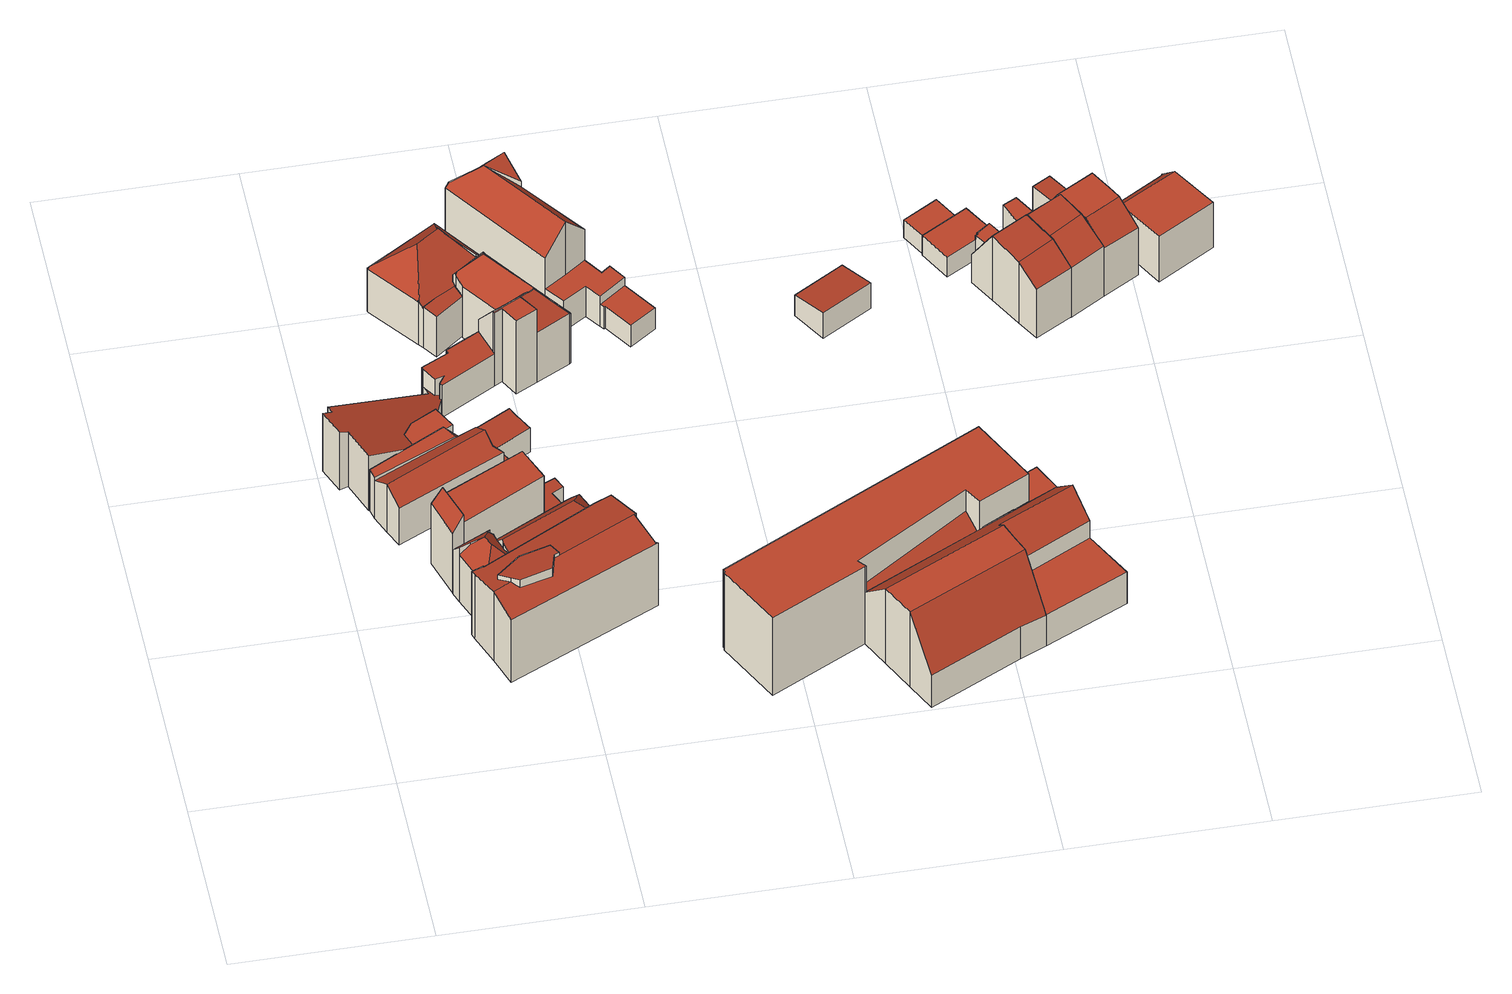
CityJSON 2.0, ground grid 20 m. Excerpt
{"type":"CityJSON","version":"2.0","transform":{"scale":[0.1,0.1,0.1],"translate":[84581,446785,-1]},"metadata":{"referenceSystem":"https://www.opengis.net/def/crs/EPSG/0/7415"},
"CityObjects":{
"building1":{"type":"Building","attributes":{"b3_bag_bag_overlap":0,"b3_bouwlagen":2,"b3_dak_type":"slanted","b3_h_dak_50p":5.91,"b3_h_dak_70p":6.2,"b3_h_dak_max":7.05,"b3_h_dak_min":2.34,"b3_h_maaiveld":0.254,"b3_kas_warenhuis":false,"b3_mutatie_ahn3_ahn4":false,"b3_opp_buitenmuur":102.52,"b3_opp_dak_plat":12.49,"b3_opp_dak_schuin":82.83,"b3_opp_grond":81.66,"b3_opp_scheidingsmuur":115.98,"b3_reconstructie_onvolledig":false,"b3_rmse_lod12":1.46,"b3_rmse_lod13":1.46,"b3_rmse_lod22":0.135,"b3_val3dity_lod12":"[]","b3_val3dity_lod13":"[]","b3_val3dity_lod22":"[]","b3_volume_lod12":483.84,"b3_volume_lod13":483.84,"b3_volume_lod22":421.32,"geconstateerd":false,"oorspronkelijkbouwjaar":1905,"status":"Pand in gebruik"},"children":["building1-1"]},
"building1-1":{"type":"BuildingPart","parents":["building1"],"geometry":[{"type":"Solid","lod":"2.2","boundaries":[[[[0,1,2,3,4,5,6,7,8,9,10,11,12,13]],[[14,15,16,17]],[[18,13,12,19]],[[20,5,4,21]],[[22,6,5,20]],[[23,7,6,22,24]],[[19,12,11,25]],[[26,1,0,27]],[[28,2,1,26]],[[25,11,10,29]],[[29,10,9,30]],[[31,8,7,23]],[[24,22,32,33]],[[33,32,34]],[[21,4,3,35,36]],[[35,3,2,28]],[[37,38,39]],[[30,9,8,31]],[[40,41,42,43]],[[17,16,41,40]],[[44,45,15,14]],[[36,35,45,44]],[[27,0,13,18]],[[43,42,38,37]],[[24,33,31,23]],[[20,14,17,34,32,22]],[[34,37,39,30,31,33]],[[38,42,41,16,15,45,35,28,26,27,18,19,25,29,30,39]],[[43,37,34,17,40]],[[14,20,21,36,44]]]],"semantics":{"surfaces":[{"type":"GroundSurface"},{"type":"WallSurface","on_footprint_edge":false},{"type":"WallSurface","on_footprint_edge":true},{"type":"RoofSurface"}],"values":[[0,1,2,2,2,2,2,2,2,2,2,2,1,1,2,2,1,2,1,1,1,1,2,1,3,3,3,3,3,3]]}}]},
"building2":{"type":"Building","attributes":{"b3_bag_bag_overlap":0,"b3_bouwlagen":3,"b3_dak_type":"slanted","b3_h_dak_50p":9,"b3_h_dak_70p":9.03,"b3_h_dak_max":10.07,"b3_h_dak_min":2.94,"b3_h_maaiveld":0.3,"b3_kas_warenhuis":false,"b3_mutatie_ahn3_ahn4":false,"b3_opp_buitenmuur":143.12,"b3_opp_dak_plat":37.81,"b3_opp_dak_schuin":21.21,"b3_opp_grond":55.33,"b3_opp_scheidingsmuur":138.91,"b3_reconstructie_onvolledig":false,"b3_rmse_lod12":2.18,"b3_rmse_lod13":0.352,"b3_rmse_lod22":0.254,"b3_val3dity_lod12":"[]","b3_val3dity_lod13":"[]","b3_val3dity_lod22":"[]","b3_volume_lod12":482.99,"b3_volume_lod13":412.65,"b3_volume_lod22":412.51,"geconstateerd":false,"oorspronkelijkbouwjaar":1885,"status":"Pand in gebruik"},"children":["building2-1"]},
"building2-1":{"type":"BuildingPart","parents":["building2"],"geometry":[{"type":"Solid","lod":"2.2","boundaries":[[[[46,47,48,49,50,51,52,53,54,55]],[[56,55,54,57]],[[58,53,52,59]],[[59,52,51,60]],[[61,56,62,63]],[[64,48,47,65]],[[57,54,53,58]],[[60,51,50,62]],[[66,67,49,48,64]],[[68,69,67,66]],[[65,47,46,69,68]],[[63,62,50,49,67]],[[69,46,55,56,61]],[[60,62,56,57,58,59]],[[65,68,66,64]],[[69,61,63,67]]]],"semantics":{"surfaces":[{"type":"GroundSurface"},{"type":"WallSurface","on_footprint_edge":true},{"type":"WallSurface","on_footprint_edge":false},{"type":"RoofSurface"}],"values":[[0,1,1,1,2,1,1,1,1,2,1,1,1,3,3,3]]}}]},
"building3":{"type":"Building","attributes":{"b3_bag_bag_overlap":0,"b3_bouwlagen":2,"b3_dak_type":"slanted","b3_h_dak_50p":6.64,"b3_h_dak_70p":7.11,"b3_h_dak_max":9.02,"b3_h_dak_min":4.17,"b3_h_maaiveld":0.231,"b3_kas_warenhuis":false,"b3_mutatie_ahn3_ahn4":false,"b3_opp_buitenmuur":73.47,"b3_opp_dak_plat":0,"b3_opp_dak_schuin":120.53,"b3_opp_grond":76.97,"b3_opp_scheidingsmuur":131.72,"b3_reconstructie_onvolledig":false,"b3_rmse_lod12":1.16,"b3_rmse_lod13":1.16,"b3_rmse_lod22":0.0476,"b3_val3dity_lod12":"[]","b3_val3dity_lod13":"[]","b3_val3dity_lod22":"[]","b3_volume_lod12":525.61,"b3_volume_lod13":525.61,"b3_volume_lod22":475.5,"geconstateerd":false,"oorspronkelijkbouwjaar":1675,"status":"Pand in gebruik"},"children":["building3-1"]},
"building3-1":{"type":"BuildingPart","parents":["building3"],"geometry":[{"type":"Solid","lod":"2.2","boundaries":[[[[70,71,72,73,74,75,76,77,78,79,80,81,82]],[[83,79,78,84]],[[85,86,87]],[[88,89,87]],[[90,80,79,83]],[[84,78,77,91]],[[92,82,81,93]],[[93,81,80,90]],[[94,72,71,95]],[[96,94,97]],[[98,73,72,94,96]],[[95,99,100]],[[101,102,103]],[[104,105,103]],[[89,88,102,101]],[[86,85,106,107]],[[91,77,76,108]],[[109,108,76,75,110]],[[107,106,108,109]],[[110,75,74,111,112]],[[111,74,73,98]],[[112,111,113,114]],[[114,113,115]],[[99,95,71,70,105,104]],[[105,70,82,92]],[[83,116,90]],[[108,106,85,87,89,116,83,84,91]],[[117,97,94,95,100]],[[115,113,111,98,96,97,117]],[[115,107,109,110,112,114]],[[99,104,103,102,88,87,86,107,115,117,100]],[[105,92,93,90,116,89,101,103]]]],"semantics":{"surfaces":[{"type":"GroundSurface"},{"type":"WallSurface","on_footprint_edge":true},{"type":"WallSurface","on_footprint_edge":false},{"type":"RoofSurface"}],"values":[[0,1,2,2,1,1,1,1,1,2,1,2,2,2,2,2,1,1,2,1,1,2,2,1,1,3,3,3,3,3,3,3]]}}]},
"building4":{"type":"Building","attributes":{"b3_bag_bag_overlap":0,"b3_bouwlagen":3,"b3_dak_type":"slanted","b3_h_dak_50p":9.22,"b3_h_dak_70p":9.52,"b3_h_dak_max":10.14,"b3_h_dak_min":8.62,"b3_h_maaiveld":0.13,"b3_kas_warenhuis":false,"b3_mutatie_ahn3_ahn4":false,"b3_opp_buitenmuur":364.68,"b3_opp_dak_plat":0,"b3_opp_dak_schuin":123.71,"b3_opp_grond":122.15,"b3_opp_scheidingsmuur":73.8,"b3_reconstructie_onvolledig":false,"b3_rmse_lod12":0.453,"b3_rmse_lod13":0.453,"b3_rmse_lod22":0.12,"b3_val3dity_lod12":"[]","b3_val3dity_lod13":"[]","b3_val3dity_lod22":"[]","b3_volume_lod12":1145.35,"b3_volume_lod13":1145.35,"b3_volume_lod22":1117.15,"geconstateerd":false,"oorspronkelijkbouwjaar":2014,"status":"Pand in gebruik"},"children":["building4-1"]},
"building4-1":{"type":"BuildingPart","parents":["building4"],"geometry":[{"type":"Solid","lod":"2.2","boundaries":[[[[118,119,120,121,122,123,124,125,126,127,128,129,130]],[[131,127,126,132]],[[133,128,127,131]],[[134,129,128,133]],[[135,136,137,138]],[[139,140,136,135]],[[141,119,118,142]],[[143,120,119,141]],[[144,124,123,145]],[[146,147,140,139]],[[142,118,130,148]],[[132,126,125,149]],[[149,125,124,144]],[[150,151,152,153]],[[154,121,120,143]],[[155,156,147,146]],[[145,123,122,157]],[[157,122,121,154]],[[138,137,151,150]],[[153,152,158,159]],[[159,158,156,155]],[[148,130,129,134]],[[156,158,152,151,137,149,144,145,157,154,143]],[[159,155,146,139,135,138,150,153]],[[148,134,133,131,132,149,137,136,140,147,156,143,141,142]]]],"semantics":{"surfaces":[{"type":"GroundSurface"},{"type":"WallSurface","on_footprint_edge":true},{"type":"WallSurface","on_footprint_edge":false},{"type":"RoofSurface"}],"values":[[0,1,1,1,2,2,1,1,1,2,1,1,1,2,1,2,1,1,2,2,2,1,3,3,3]]}}]},
"building5":{"type":"Building","attributes":{"b3_bag_bag_overlap":0,"b3_bouwlagen":3,"b3_dak_type":"slanted","b3_h_dak_50p":7.13,"b3_h_dak_70p":8.1,"b3_h_dak_max":10.44,"b3_h_dak_min":2.89,"b3_h_maaiveld":0.325,"b3_kas_warenhuis":false,"b3_mutatie_ahn3_ahn4":false,"b3_opp_buitenmuur":386.08,"b3_opp_dak_plat":17.48,"b3_opp_dak_schuin":182.19,"b3_opp_grond":153.71,"b3_opp_scheidingsmuur":166.51,"b3_reconstructie_onvolledig":false,"b3_rmse_lod12":2.18,"b3_rmse_lod13":1.35,"b3_rmse_lod22":0.512,"b3_val3dity_lod12":"[]","b3_val3dity_lod13":"[]","b3_val3dity_lod22":"[]","b3_volume_lod12":1177.69,"b3_volume_lod13":1108.59,"b3_volume_lod22":1011.84,"geconstateerd":false,"oorspronkelijkbouwjaar":1982,"status":"Pand in gebruik"},"children":["building5-1"]},
"building5-1":{"type":"BuildingPart","parents":["building5"],"geometry":[{"type":"Solid","lod":"2.2","boundaries":[[[[160,161,162,163,164,165,166,167,168,169,170,171,172,173,174,175,176,177,178,179,180,181,182,183,184,185,186,187,188,189,190]],[[191,187,186,192]],[[193,194,195]],[[196,165,164,197]],[[197,164,163,198]],[[199,189,188,200]],[[201,190,189,199]],[[200,188,187,191]],[[202,203,194,193]],[[203,182,181,204]],[[205,185,184,206]],[[192,186,185,205]],[[204,181,180,207]],[[206,184,183,208]],[[209,168,167,210,211]],[[212,170,169,213,214]],[[214,213,215]],[[216,217,178,177,218]],[[219,220,217,216]],[[221,173,172,222]],[[223,224,174,173,221]],[[213,169,168,209]],[[225,166,165,196]],[[218,177,176,226]],[[208,183,182,203,202]],[[227,228,229]],[[226,176,175,228,227]],[[230,231,224,223]],[[222,172,171,232]],[[233,234,179,178,217]],[[228,175,174,224]],[[235,225,220,219,236]],[[210,167,166,225,235]],[[237,238,239]],[[231,230,239]],[[207,180,179,234]],[[211,210,240]],[[241,238,237,242]],[[243,229,238,241]],[[232,171,170,212]],[[244,245,246,247]],[[248,249,234,233]],[[250,251,249,248]],[[247,246,251,250]],[[198,163,162,252]],[[253,160,190,201]],[[245,161,160,253]],[[252,162,161,245,244]],[[236,219,229,243]],[[208,202,193,195,206]],[[254,230,223,221,222,232]],[[240,242,237,239,230,254,215,213,209,211]],[[238,229,228,224,231,239]],[[232,212,214,215,254]],[[229,219,216,218,226,227]],[[245,253,201,199,200,191,192,205,206,195,194,203,204,207,234,249,251,246]],[[252,244,247,250,248,233,217,220,225,196,197,198]],[[236,243,241,242,240,210,235]]]],"semantics":{"surfaces":[{"type":"GroundSurface"},{"type":"WallSurface","on_footprint_edge":true},{"type":"WallSurface","on_footprint_edge":false},{"type":"RoofSurface"}],"values":[[0,1,2,1,1,1,1,1,2,1,1,1,1,1,1,1,2,1,2,1,1,1,1,1,1,2,1,2,1,1,1,2,1,2,2,1,2,2,2,1,2,2,2,2,1,1,1,1,2,3,3,3,3,3,3,3,3,3]]}}]},
"building6":{"type":"Building","attributes":{"b3_bag_bag_overlap":0,"b3_bouwlagen":3,"b3_dak_type":"slanted","b3_h_dak_50p":7.69,"b3_h_dak_70p":8.31,"b3_h_dak_max":10.17,"b3_h_dak_min":5.92,"b3_h_maaiveld":0.488,"b3_kas_warenhuis":false,"b3_mutatie_ahn3_ahn4":false,"b3_opp_buitenmuur":161.94,"b3_opp_dak_plat":0,"b3_opp_dak_schuin":89.17,"b3_opp_grond":63.68,"b3_opp_scheidingsmuur":35.24,"b3_reconstructie_onvolledig":false,"b3_rmse_lod12":1.23,"b3_rmse_lod13":1.23,"b3_rmse_lod22":0.149,"b3_val3dity_lod12":"[]","b3_val3dity_lod13":"[]","b3_val3dity_lod22":"[]","b3_volume_lod12":496.31,"b3_volume_lod13":496.31,"b3_volume_lod22":451.25,"geconstateerd":false,"oorspronkelijkbouwjaar":1727,"status":"Pand in gebruik"},"children":["building6-1"]},
"building6-1":{"type":"BuildingPart","parents":["building6"],"geometry":[{"type":"Solid","lod":"2.2","boundaries":[[[[255,256,257,258,259,260,261,262,263,264,265,266,267,268]],[[269,257,256,270]],[[271,260,259,272]],[[273,272,259,258,274]],[[275,274,258,257,269]],[[276,277,278]],[[279,280,278]],[[281,282,267,266,283]],[[283,266,265,284]],[[284,265,264,285]],[[286,255,268,287]],[[287,268,267,282]],[[288,263,262,289]],[[285,264,263,288]],[[272,273,290]],[[289,262,261,291]],[[277,276,292]],[[280,279,282,281]],[[293,271,294]],[[291,261,260,271,293]],[[274,275,295]],[[270,256,255,286]],[[280,281,283,284,285,288,276,278]],[[294,271,272,290,296]],[[296,292,276,288,289,291,293,294]],[[286,295,275,269,270]],[[295,286,287,282,279,278,277,292,296,290,273,274]]]],"semantics":{"surfaces":[{"type":"GroundSurface"},{"type":"WallSurface","on_footprint_edge":true},{"type":"WallSurface","on_footprint_edge":false},{"type":"RoofSurface"}],"values":[[0,1,1,1,1,2,2,1,1,1,1,1,1,1,2,1,2,2,2,1,2,1,3,3,3,3,3]]}}]},
"building7":{"type":"Building","attributes":{"b3_bag_bag_overlap":0,"b3_bouwlagen":3,"b3_dak_type":"slanted","b3_h_dak_50p":9.53,"b3_h_dak_70p":10.36,"b3_h_dak_max":11.66,"b3_h_dak_min":3.17,"b3_h_maaiveld":0.295,"b3_kas_warenhuis":false,"b3_mutatie_ahn3_ahn4":false,"b3_opp_buitenmuur":261.02,"b3_opp_dak_plat":32.1,"b3_opp_dak_schuin":103.74,"b3_opp_grond":99.09,"b3_opp_scheidingsmuur":122.93,"b3_reconstructie_onvolledig":false,"b3_rmse_lod12":3.48,"b3_rmse_lod13":0.947,"b3_rmse_lod22":0.175,"b3_val3dity_lod12":"[]","b3_val3dity_lod13":"[]","b3_val3dity_lod22":"[]","b3_volume_lod12":993.44,"b3_volume_lod13":825.49,"b3_volume_lod22":775.52,"geconstateerd":false,"oorspronkelijkbouwjaar":1900,"status":"Pand in gebruik"},"children":["building7-1"]},
"building7-1":{"type":"BuildingPart","parents":["building7"],"geometry":[{"type":"Solid","lod":"2.2","boundaries":[[[[297,298,299,300,301,302,303,304,305,306,307,308,309,310,311,312,313]],[[314,301,300,315]],[[316,317,315,318]],[[319,320,321,322]],[[323,311,310,324]],[[325,297,313,326]],[[320,308,307,327]],[[322,321,303,302,328]],[[329,304,303,321]],[[327,307,306,330]],[[330,306,305,331]],[[331,305,304,329]],[[332,309,308,320,319]],[[333,326,334]],[[324,310,309,332]],[[335,312,311,323,336]],[[328,302,301,314]],[[336,323,317,316]],[[337,338,333]],[[338,337,299,298,339]],[[339,298,297,325]],[[334,326,313,312,335]],[[318,315,300,299,337]],[[331,329,321,320,327,330]],[[317,323,324,332,319,322,328,314,315]],[[339,333,338]],[[339,325,326,333]],[[334,335,336,316,333]],[[318,337,333,316]]]],"semantics":{"surfaces":[{"type":"GroundSurface"},{"type":"WallSurface","on_footprint_edge":true},{"type":"WallSurface","on_footprint_edge":false},{"type":"RoofSurface"}],"values":[[0,1,2,2,1,1,1,1,1,1,1,1,1,2,1,1,1,2,2,1,1,1,1,3,3,3,3,3,3]]}}]},
"building8":{"type":"Building","attributes":{"b3_bag_bag_overlap":0,"b3_dak_type":"slanted","b3_h_dak_50p":10.4,"b3_h_dak_70p":10.42,"b3_h_dak_max":10.7,"b3_h_dak_min":4.89,"b3_h_maaiveld":-0.155,"b3_kas_warenhuis":false,"b3_mutatie_ahn3_ahn4":false,"b3_opp_buitenmuur":646.64,"b3_opp_dak_plat":233.65,"b3_opp_dak_schuin":27.92,"b3_opp_grond":235.38,"b3_opp_scheidingsmuur":154.79,"b3_reconstructie_onvolledig":false,"b3_rmse_lod12":1.86,"b3_rmse_lod13":0.411,"b3_rmse_lod22":0.281,"b3_val3dity_lod12":"[]","b3_val3dity_lod13":"[]","b3_val3dity_lod22":"[]","b3_volume_lod12":2488.88,"b3_volume_lod13":2410.41,"b3_volume_lod22":2405.23,"geconstateerd":false,"oorspronkelijkbouwjaar":2014,"status":"Pand in gebruik"},"children":["building8-1"]},
"building8-1":{"type":"BuildingPart","parents":["building8"],"geometry":[{"type":"Solid","lod":"2.2","boundaries":[[[[340,341,342,343,344,345,346,347,348,349]],[[350,351,349,348,352]],[[353,345,344,354]],[[355,346,345,353]],[[356,342,341,357]],[[352,348,347,358]],[[358,347,346,355]],[[359,343,342,356]],[[354,344,343,359]],[[360,361,351,350]],[[362,340,349,351]],[[357,341,340,362,363]],[[363,362,364,365]],[[365,364,361,360]],[[365,360,350,352,358,355,353,354,359,356,357,363]],[[361,364,362,351]]]],"semantics":{"surfaces":[{"type":"GroundSurface"},{"type":"WallSurface","on_footprint_edge":true},{"type":"WallSurface","on_footprint_edge":false},{"type":"RoofSurface"}],"values":[[0,1,1,1,1,1,1,1,1,2,1,1,2,2,3,3]]}}]},
"building9":{"type":"Building","attributes":{"b3_bag_bag_overlap":0,"b3_bouwlagen":3,"b3_dak_type":"slanted","b3_h_dak_50p":7.94,"b3_h_dak_70p":9.25,"b3_h_dak_max":10.3,"b3_h_dak_min":4.11,"b3_h_maaiveld":-0.103,"b3_kas_warenhuis":false,"b3_mutatie_ahn3_ahn4":false,"b3_opp_buitenmuur":280.76,"b3_opp_dak_plat":112.69,"b3_opp_dak_schuin":223.07,"b3_opp_grond":251.8,"b3_opp_scheidingsmuur":220.5,"b3_reconstructie_onvolledig":false,"b3_rmse_lod12":2.58,"b3_rmse_lod13":1.68,"b3_rmse_lod22":0.116,"b3_val3dity_lod12":"[]","b3_val3dity_lod13":"[]","b3_val3dity_lod22":"[]","b3_volume_lod12":2303.24,"b3_volume_lod13":2191.12,"b3_volume_lod22":1927.39,"geconstateerd":false,"oorspronkelijkbouwjaar":1880,"status":"Pand in gebruik"},"children":["building9-1"]},
"building9-1":{"type":"BuildingPart","parents":["building9"],"geometry":[{"type":"Solid","lod":"2.2","boundaries":[[[[366,367,368,369,370,371,372,373,374,375,376,377,378,379]],[[380,377,376,381]],[[382,378,377,380]],[[383,370,369,384]],[[384,369,368,385]],[[386,387,373,372,388]],[[389,374,373,387]],[[390,391,392]],[[393,394,392]],[[381,376,375,390]],[[395,367,366,396]],[[391,390,375,374,389]],[[397,398,399,400]],[[401,379,378,382]],[[385,368,367,395,402]],[[402,395,403]],[[400,399,404,405]],[[396,366,379,401]],[[403,371,370,383]],[[388,372,371,403]],[[405,404,406]],[[398,407,387,386]],[[394,393,407,398,397]],[[403,383,384,385,402]],[[405,406,388,403,395,396,401,400]],[[398,386,388,406,404,399]],[[407,393,392,391,389,387]],[[394,382,380,381,390,392]],[[382,394,397,400,401]]]],"semantics":{"surfaces":[{"type":"GroundSurface"},{"type":"WallSurface","on_footprint_edge":true},{"type":"WallSurface","on_footprint_edge":false},{"type":"RoofSurface"}],"values":[[0,1,1,1,1,1,1,2,2,1,1,1,2,1,1,2,2,1,1,1,2,2,2,3,3,3,3,3,3]]}}]},
"building10":{"type":"Building","attributes":{"b3_dak_type":"horizontal","b3_h_dak_50p":3.45,"b3_h_dak_70p":3.58,"b3_h_dak_max":3.84,"b3_h_dak_min":3.07,"b3_h_maaiveld":0.256,"b3_kas_warenhuis":false,"b3_mutatie_ahn3_ahn4":false,"b3_opp_buitenmuur":63.46,"b3_opp_dak_plat":0,"b3_opp_dak_schuin":23.98,"b3_opp_grond":23.62,"b3_opp_scheidingsmuur":0,"b3_reconstructie_onvolledig":false,"b3_rmse_lod12":0.243,"b3_rmse_lod13":0.243,"b3_rmse_lod22":0.0164,"b3_val3dity_lod12":"[]","b3_val3dity_lod13":"[]","b3_val3dity_lod22":"[]","b3_volume_lod12":78.51,"b3_volume_lod13":78.51,"b3_volume_lod22":75.54,"geconstateerd":false,"oorspronkelijkbouwjaar":2004,"status":"Pand in gebruik"},"children":["building10-1"]},
"building10-1":{"type":"BuildingPart","parents":["building10"],"geometry":[{"type":"Solid","lod":"2.2","boundaries":[[[[408,409,410,411]],[[412,408,411,413]],[[413,411,410,414]],[[414,410,409,415]],[[415,409,408,412]],[[415,412,413,414]]]],"semantics":{"surfaces":[{"type":"GroundSurface"},{"type":"WallSurface","on_footprint_edge":true},{"type":"RoofSurface"}],"values":[[0,1,1,1,1,2]]}}]},
"building11":{"type":"Building","attributes":{"b3_dak_type":"horizontal","b3_h_dak_50p":2.46,"b3_h_dak_70p":2.49,"b3_h_dak_max":2.69,"b3_h_dak_min":2.39,"b3_h_maaiveld":0.014,"b3_kas_warenhuis":false,"b3_mutatie_ahn3_ahn4":false,"b3_opp_buitenmuur":32.97,"b3_opp_dak_plat":10.84,"b3_opp_dak_schuin":0,"b3_opp_grond":10.83,"b3_opp_scheidingsmuur":0,"b3_reconstructie_onvolledig":false,"b3_rmse_lod12":0.0469,"b3_rmse_lod13":0.0469,"b3_rmse_lod22":0.0275,"b3_val3dity_lod12":"[]","b3_val3dity_lod13":"[]","b3_val3dity_lod22":"[]","b3_volume_lod12":26.75,"b3_volume_lod13":26.75,"b3_volume_lod22":26.59,"geconstateerd":false,"oorspronkelijkbouwjaar":1993,"status":"Pand in gebruik"},"children":["building11-1"]},
"building11-1":{"type":"BuildingPart","parents":["building11"],"geometry":[{"type":"Solid","lod":"2.2","boundaries":[[[[416,417,418,419]],[[420,418,417,421]],[[422,419,418,420]],[[423,416,419,422]],[[421,417,416,423]],[[421,423,422,420]]]],"semantics":{"surfaces":[{"type":"GroundSurface"},{"type":"WallSurface","on_footprint_edge":true},{"type":"RoofSurface"}],"values":[[0,1,1,1,1,2]]}}]},
"building12":{"type":"Building","attributes":{"b3_bag_bag_overlap":0,"b3_bouwlagen":3,"b3_dak_type":"slanted","b3_h_dak_50p":6.52,"b3_h_dak_70p":8.09,"b3_h_dak_max":8.84,"b3_h_dak_min":2.48,"b3_h_maaiveld":-0.147,"b3_kas_warenhuis":false,"b3_mutatie_ahn3_ahn4":false,"b3_opp_buitenmuur":167.6,"b3_opp_dak_plat":23.37,"b3_opp_dak_schuin":56.04,"b3_opp_grond":64.74,"b3_opp_scheidingsmuur":73.33,"b3_reconstructie_onvolledig":false,"b3_rmse_lod12":3.55,"b3_rmse_lod13":1.05,"b3_rmse_lod22":0.115,"b3_val3dity_lod12":"[]","b3_val3dity_lod13":"[]","b3_val3dity_lod22":"[]","b3_volume_lod12":539.81,"b3_volume_lod13":418.07,"b3_volume_lod22":377.32,"geconstateerd":false,"oorspronkelijkbouwjaar":1907,"status":"Pand in gebruik"},"children":["building12-1"]},
"building12-1":{"type":"BuildingPart","parents":["building12"],"geometry":[{"type":"Solid","lod":"2.2","boundaries":[[[[424,425,426,427,428,429,430,431,432,433,434,435,436,437,438,439,440]],[[441,427,426,442]],[[443,440,439,444]],[[445,433,432,446]],[[447,430,429,448]],[[449,428,427,441]],[[448,429,428,449]],[[450,451,452,453]],[[453,452,442,454]],[[455,425,424,456]],[[457,434,433,445]],[[456,424,440,443]],[[444,439,438,458]],[[458,438,437,459]],[[459,437,436,460]],[[461,435,434,457]],[[460,436,435,461]],[[446,432,431,462,463]],[[463,462,451,450]],[[454,442,426,425,455]],[[462,431,430,447]],[[444,457,445,446,455,456,443]],[[461,457,444,458]],[[460,461,458,459]],[[454,455,446,463,450,453]],[[462,447,448,449,441,442,452,451]]]],"semantics":{"surfaces":[{"type":"GroundSurface"},{"type":"WallSurface","on_footprint_edge":true},{"type":"WallSurface","on_footprint_edge":false},{"type":"RoofSurface"}],"values":[[0,1,1,1,1,1,1,2,2,1,1,1,1,1,1,1,1,1,2,1,1,3,3,3,3,3]]}}]},
"building13":{"type":"Building","attributes":{"b3_bag_bag_overlap":0,"b3_bouwlagen":3,"b3_dak_type":"slanted","b3_h_dak_50p":7.5,"b3_h_dak_70p":8.46,"b3_h_dak_max":8.81,"b3_h_dak_min":2.85,"b3_h_maaiveld":-0.168,"b3_kas_warenhuis":false,"b3_mutatie_ahn3_ahn4":false,"b3_opp_buitenmuur":61.83,"b3_opp_dak_plat":5.11,"b3_opp_dak_schuin":55.38,"b3_opp_grond":45.6,"b3_opp_scheidingsmuur":145.12,"b3_reconstructie_onvolledig":false,"b3_rmse_lod12":2.61,"b3_rmse_lod13":1.12,"b3_rmse_lod22":0.0788,"b3_val3dity_lod12":"[]","b3_val3dity_lod13":"[]","b3_val3dity_lod22":"[]","b3_volume_lod12":392.77,"b3_volume_lod13":367.04,"b3_volume_lod22":319.1,"geconstateerd":false,"oorspronkelijkbouwjaar":1907,"status":"Pand in gebruik"},"children":["building13-1"]},
"building13-1":{"type":"BuildingPart","parents":["building13"],"geometry":[{"type":"Solid","lod":"2.2","boundaries":[[[[464,465,466,467,468,469,470,471,472,473,474,475,476]],[[477,471,470,478]],[[479,465,464,480,481]],[[481,480,482]],[[478,470,469,483]],[[484,473,472,460]],[[485,468,467,486]],[[460,472,471,477]],[[487,474,473,484]],[[488,475,474,487]],[[483,469,468,485]],[[489,466,465,479]],[[490,476,475,488]],[[480,464,476,490]],[[486,467,466,489]],[[460,477,478,484]],[[487,484,478,483]],[[486,482,480,490,488,487,483,485]],[[486,489,479,481,482]]]],"semantics":{"surfaces":[{"type":"GroundSurface"},{"type":"WallSurface","on_footprint_edge":true},{"type":"WallSurface","on_footprint_edge":false},{"type":"RoofSurface"}],"values":[[0,1,1,2,1,1,1,1,1,1,1,1,1,1,1,3,3,3,3]]}}]},
"building14":{"type":"Building","attributes":{"b3_bag_bag_overlap":0,"b3_bouwlagen":3,"b3_dak_type":"slanted","b3_h_dak_50p":7.65,"b3_h_dak_70p":8.38,"b3_h_dak_max":8.56,"b3_h_dak_min":2.97,"b3_h_maaiveld":-0.173,"b3_kas_warenhuis":false,"b3_mutatie_ahn3_ahn4":false,"b3_opp_buitenmuur":136.39,"b3_opp_dak_plat":23.01,"b3_opp_dak_schuin":39.32,"b3_opp_grond":47.3,"b3_opp_scheidingsmuur":71.8,"b3_reconstructie_onvolledig":false,"b3_rmse_lod12":2.41,"b3_rmse_lod13":1.08,"b3_rmse_lod22":0.113,"b3_val3dity_lod12":"[]","b3_val3dity_lod13":"[]","b3_val3dity_lod22":"[]","b3_volume_lod12":404.38,"b3_volume_lod13":372.13,"b3_volume_lod22":328.67,"geconstateerd":false,"oorspronkelijkbouwjaar":1907,"status":"Pand in gebruik"},"children":["building14-1"]},
"building14-1":{"type":"BuildingPart","parents":["building14"],"geometry":[{"type":"Solid","lod":"2.2","boundaries":[[[[491,492,493,494,495,496,497,498,471,499,500,468,501]],[[502,497,496,503]],[[504,492,491,505]],[[506,493,492,504]],[[507,501,468,508]],[[505,491,501,507]],[[509,471,498,510]],[[508,468,500,511]],[[503,496,495,512]],[[511,500,499,513]],[[513,499,471,509]],[[514,494,493,506]],[[512,495,494,514]],[[510,498,497,502]],[[511,513,502,503,512]],[[505,514,506,504]],[[514,505,507,508,511,512]],[[510,502,513,509]]]],"semantics":{"surfaces":[{"type":"GroundSurface"},{"type":"WallSurface","on_footprint_edge":true},{"type":"RoofSurface"}],"values":[[0,1,1,1,1,1,1,1,1,1,1,1,1,1,2,2,2,2]]}}]},
"building15":{"type":"Building","attributes":{"b3_bag_bag_overlap":0,"b3_dak_type":"slanted","b3_h_dak_50p":5.87,"b3_h_dak_70p":5.9,"b3_h_dak_max":6.05,"b3_h_dak_min":3.57,"b3_h_maaiveld":-0.289,"b3_kas_warenhuis":false,"b3_mutatie_ahn3_ahn4":false,"b3_opp_buitenmuur":107.85,"b3_opp_dak_plat":36.93,"b3_opp_dak_schuin":8.75,"b3_opp_grond":47.72,"b3_opp_scheidingsmuur":48.67,"b3_reconstructie_onvolledig":false,"b3_rmse_lod12":0.57,"b3_rmse_lod13":0.57,"b3_rmse_lod22":0.033,"b3_val3dity_lod12":"[]","b3_val3dity_lod13":"[]","b3_val3dity_lod22":"[]","b3_volume_lod12":295.14,"b3_volume_lod13":295.14,"b3_volume_lod22":284.09,"geconstateerd":false,"oorspronkelijkbouwjaar":1926,"status":"Pand in gebruik"},"children":["building15-1"]},
"building15-1":{"type":"BuildingPart","parents":["building15"],"geometry":[{"type":"Solid","lod":"2.2","boundaries":[[[[515,516,517,518,519,520,521,522]],[[523,518,517,524]],[[525,520,519,526]],[[527,521,520,525]],[[528,516,515,529]],[[529,515,522,530]],[[526,519,518,523]],[[530,522,521,527]],[[524,517,516,528]],[[526,523,524,525]],[[524,528,529,530,527,525]]]],"semantics":{"surfaces":[{"type":"GroundSurface"},{"type":"WallSurface","on_footprint_edge":true},{"type":"RoofSurface"}],"values":[[0,1,1,1,1,1,1,1,1,2,2]]}}]}
},
"vertices":[
[201,391,13],[165,372,13],[175,353,13],[168,349,13],[58,296,13],[50,314,13],[42,334,13],[39,345,13],[117,385,13],[135,394,13],[187,421,13],[192,409,13],[194,406,13],[199,395,13],[153,365,80],[153,365,45],[147,380,44],[147,380,69],[199,395,46],[194,406,45],[50,314,79],[58,296,63],[42,334,65],[39,345,69],[42,334,69],[192,409,45],[165,372,45],[201,391,46],[175,353,47],[187,421,44],[135,394,43],[117,385,70],[126,371,69],[126,371,70],[127,371,69],[168,349,47],[168,349,63],[137,387,47],[137,387,44],[138,389,44],[144,388,51],[144,388,44],[138,385,44],[138,385,51],[158,353,70],[158,353,46],
[108,233,13],[96,226,13],[83,267,13],[95,272,13],[179,313,13],[213,329,13],[219,317,13],[207,310,13],[217,289,13],[193,277,13],[193,277,40],[217,289,39],[207,310,40],[219,317,39],[213,329,40],[193,277,101],[179,313,41],[179,313,100],[83,267,95],[96,226,94],[95,272,110],[95,272,100],[108,233,110],[108,233,100],
[158,198,12],[146,191,12],[121,178,12],[116,175,12],[100,215,12],[96,226,12],[135,246,12],[217,289,12],[222,291,12],[227,280,12],[240,249,12],[244,242,12],[233,237,12],[227,280,66],[222,291,51],[137,239,61],[137,239,72],[139,227,75],[142,215,78],[142,215,89],[240,249,66],[217,289,51],[233,237,56],[244,242,55],[121,178,76],[146,191,76],[121,178,79],[120,179,79],[116,175,74],[146,191,84],[145,197,82],[142,212,85],[142,212,79],[148,207,74],[158,198,67],[158,198,57],[132,237,60],[132,237,78],[135,246,52],[135,246,71],[96,226,72],[100,215,76],[100,215,85],[111,217,86],[111,217,88],[124,213,98],[217,254,87],[129,202,98],
[251,245,11],[268,208,11],[266,207,11],[281,176,11],[282,177,11],[283,176,11],[129,104,11],[118,135,11],[106,166,11],[104,172,11],[116,176,11],[116,175,11],[233,237,11],[104,172,97],[106,166,99],[116,176,98],[116,175,98],[125,152,109],[125,152,103],[136,144,106],[136,144,111],[150,174,107],[150,174,102],[268,208,107],[251,245,97],[266,207,107],[129,104,97],[283,176,97],[181,182,108],[181,182,103],[233,237,97],[118,135,106],[144,137,114],[144,137,104],[177,147,102],[177,147,114],[281,176,97],[187,168,111],[187,168,107],[282,177,97],[182,166,107],[182,166,111],
[117,458,13],[113,467,13],[112,469,13],[140,483,13],[139,486,13],[158,496,13],[173,504,13],[191,514,13],[166,548,13],[162,560,13],[160,565,13],[193,586,13],[195,587,13],[260,497,13],[259,496,13],[224,478,13],[202,467,13],[192,485,13],[184,481,13],[128,450,13],[127,449,13],[115,415,13],[115,413,13],[127,390,13],[87,369,13],[38,345,13],[25,379,13],[16,376,13],[5,403,13],[15,407,13],[12,414,13],[16,376,92],[25,379,88],[89,400,65],[89,400,59],[80,387,65],[158,496,66],[139,486,66],[140,483,65],[15,407,88],[5,403,92],[12,414,88],[115,413,66],[115,413,47],[115,415,47],[38,345,88],[87,369,65],[127,449,37],[127,390,66],[166,548,82],[191,514,81],[191,514,82],[160,565,82],[162,560,87],[162,560,90],[163,561,90],[184,481,113],[184,481,57],[192,485,113],[183,483,112],[183,483,58],[260,497,81],[195,587,81],[259,496,83],[259,496,82],[173,504,66],[202,467,113],[224,478,113],[224,478,81],[212,497,113],[226,505,114],[226,505,113],[193,586,85],[128,450,57],[128,450,37],[173,504,82],[183,483,114],[219,501,104],[219,501,113],[225,504,113],[196,512,86],[219,501,114],[217,507,106],[212,497,114],[113,467,64],[113,467,40],[122,456,38],[122,456,60],[126,452,58],[126,452,37],[132,460,59],[132,460,33],[112,469,65],[117,458,40],[188,557,114],
[161,562,15],[166,548,15],[137,526,15],[127,540,15],[123,545,15],[84,595,15],[84,596,15],[155,639,15],[156,638,15],[159,639,15],[168,625,15],[195,587,15],[189,583,15],[160,565,15],[137,526,70],[166,548,69],[84,595,73],[123,545,73],[123,545,75],[127,540,69],[127,540,71],[152,601,109],[152,601,111],[164,596,100],[186,587,79],[186,587,83],[189,583,84],[189,583,74],[195,587,74],[168,625,74],[159,639,73],[161,562,70],[160,565,74],[156,638,77],[155,639,75],[124,545,75],[84,596,74],[152,600,110],[84,595,75],[86,596,75],[139,549,70],[129,585,110],
[216,689,13],[229,671,13],[242,653,13],[290,587,13],[303,568,13],[312,575,13],[323,558,13],[346,525,13],[319,507,13],[300,535,13],[299,534,13],[296,538,13],[285,553,13],[261,538,13],[247,557,13],[171,663,13],[175,665,13],[303,568,54],[290,587,54],[269,572,126],[269,572,54],[290,587,96],[296,538,54],[296,538,43],[323,558,43],[323,558,54],[247,557,54],[261,538,55],[216,689,96],[175,665,96],[299,534,43],[312,575,54],[346,525,42],[300,535,43],[319,507,42],[285,553,54],[207,658,126],[175,665,102],[171,663,97],[247,557,96],[242,653,95],[242,653,102],[229,671,126],
[467,95,8],[465,94,8],[368,45,8],[334,111,8],[335,112,8],[334,115,8],[604,252,8],[625,211,8],[639,183,8],[587,157,8],[587,157,114],[587,157,67],[639,183,114],[334,115,114],[335,112,114],[604,252,114],[368,45,114],[465,94,114],[625,211,114],[334,111,114],[577,174,114],[577,174,85],[467,95,66],[467,95,114],[460,103,76],[460,103,114],
[465,94,9],[590,158,9],[639,183,9],[625,210,9],[654,224,9],[668,195,9],[679,174,9],[691,149,9],[717,99,9],[632,59,9],[605,47,9],[512,1,9],[497,31,9],[480,65,9],[512,1,53],[605,47,53],[497,31,112],[654,224,78],[625,210,77],[639,183,77],[691,149,75],[691,149,52],[679,174,101],[717,99,52],[632,59,51],[632,59,52],[632,60,52],[618,91,52],[618,91,111],[590,158,76],[465,94,79],[611,108,111],[611,108,75],[604,126,94],[604,126,111],[480,65,111],[590,158,77],[668,195,78],[601,132,100],[601,132,105],[603,136,102],[611,108,52],
[499,484,13],[478,518,13],[529,548,13],[550,514,13],[499,484,48],[550,514,48],[529,548,41],[478,518,41],
[633,621,10],[646,597,10],[611,577,10],[598,601,10],[611,577,35],[646,597,35],[598,601,34],[633,621,34],
[669,545,9],[668,547,9],[659,561,9],[629,544,9],[611,576,9],[658,603,9],[670,583,9],[675,575,9],[685,557,9],[686,555,9],[702,528,9],[721,495,9],[734,472,9],[697,451,9],[684,473,9],[665,507,9],[650,533,9],[629,544,36],[659,561,36],[650,533,47],[665,507,97],[686,555,46],[685,557,42],[670,583,36],[658,603,36],[611,576,36],[661,564,42],[661,564,36],[662,563,36],[662,563,42],[659,561,42],[668,547,42],[669,545,46],[702,528,97],[684,473,93],[697,451,76],[734,472,76],[721,495,94],[675,575,36],[675,575,41],
[701,571,8],[692,596,8],[706,603,8],[720,578,8],[722,576,8],[738,547,8],[753,521,8],[769,493,8],[734,472,8],[718,499,8],[702,527,8],[685,558,8],[702,568,8],[769,493,77],[753,521,95],[692,596,41],[701,571,37],[701,571,42],[716,576,42],[738,547,98],[718,499,94],[722,576,46],[720,578,42],[702,527,98],[685,558,41],[706,603,41],[702,568,42],
[740,588,8],[724,615,8],[742,625,8],[758,598,8],[773,572,8],[785,551,8],[792,538,8],[806,514,8],[756,516,8],[736,551,8],[741,587,8],[792,538,94],[785,551,94],[724,615,40],[740,588,42],[742,625,41],[741,587,45],[722,576,45],[769,493,74],[806,514,73],[736,551,94],[773,572,94],[756,516,94],[758,598,42],
[843,598,7],[845,600,7],[854,584,7],[882,537,7],[824,503,7],[796,551,7],[788,565,7],[843,597,7],[882,537,69],[854,584,68],[796,551,68],[824,503,69],[788,565,50],[845,600,49],[843,598,49],[843,597,50]
]}
